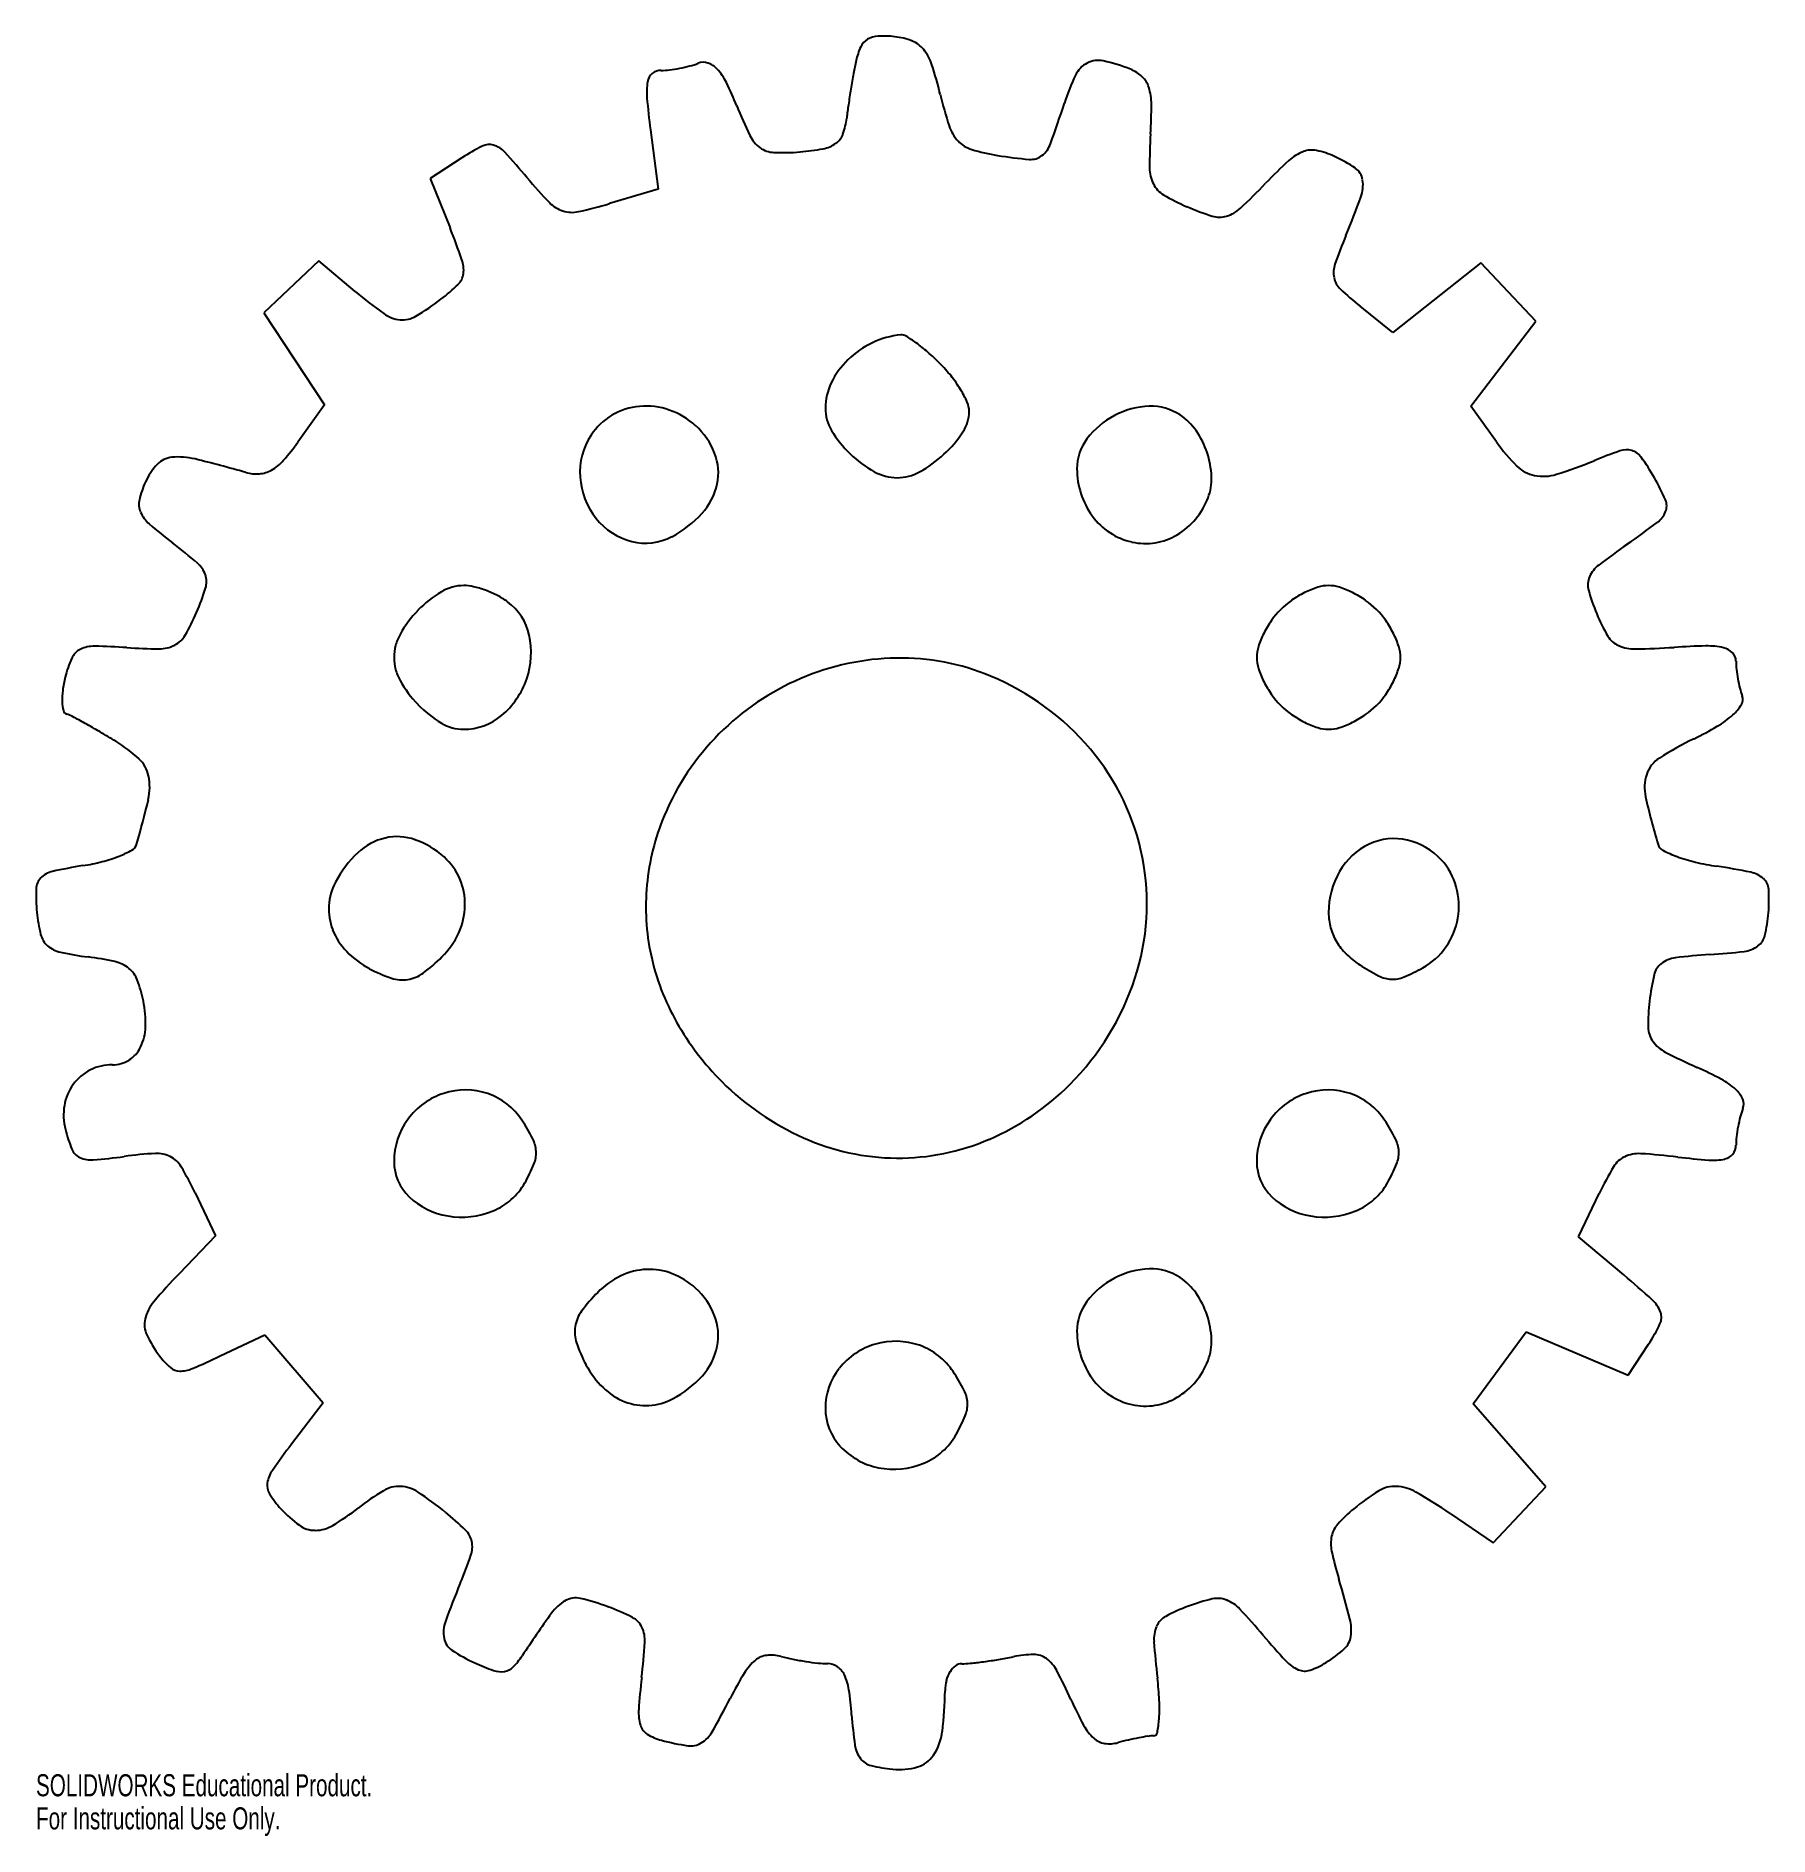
# Model space of a CAD drawing. Header units: millimetres. Extents: x 2434 to 2814, y 3042 to 3436.
import ezdxf

# ---------------------------------------------------------------- set-up
doc = ezdxf.new("R2010")
doc.units = ezdxf.units.MM
doc.styles.add('SLDTEXTSTYLE0', font='TXT', dxfattribs={"width": 0.7})

msp = doc.modelspace()

# ---------------------------------------------------------------- linework, layer by layer
at = {"color": 7, "linetype": 'Continuous', "lineweight": 25}
for p, q in [((2568.96, 3415.49), (2570.68, 3402.49)), ((2527.63, 3409.31), (2520.72, 3404.78)), ((2520.72, 3404.78), (2525.04, 3393.99)), ((2570.68, 3402.49), (2560.01, 3399.29)), ((2496.32, 3386.73), (2484.22, 3375.37)), ((2504.27, 3380.04), (2496.32, 3386.73)), ((2750.92, 3386.32), (2731.66, 3371.06)), ((2762.94, 3373.52), (2750.92, 3386.32)), ((2731.66, 3371.06), (2724.46, 3376.8)), ((2484.22, 3375.37), (2497.56, 3355.22)), ((2748.74, 3354.91), (2762.94, 3373.52)), ((2497.56, 3355.22), (2491.7, 3347)), ((2754.33, 3347.07), (2748.74, 3354.91)), ((2469.16, 3182.52), (2473.68, 3173.06)), ((2772.3, 3172.84), (2776.83, 3182.35)), ((2473.68, 3173.06), (2465.66, 3164.78)), ((2782.22, 3164.51), (2772.3, 3172.84)), ((2749.22, 3136.27), (2760.87, 3152.03)), ((2760.87, 3152.03), (2783.2, 3142.53)), ((2474.68, 3146.77), (2484.43, 3151.42)), ((2484.43, 3151.42), (2497.23, 3136.53)), ((2783.2, 3142.53), (2787.67, 3149.35)), ((2497.23, 3136.53), (2490.31, 3127.45)), ((2765.17, 3118.1), (2749.22, 3136.27)), ((2753.64, 3105.83), (2765.17, 3118.1)), ((2744.17, 3112.26), (2753.64, 3105.83))]:
    msp.add_line(p, q, dxfattribs=at)
for centre, radius, start, end in [((2619.02, 3431.28), 4.73, 92.4455, 121.8448), ((2619.81, 3412.75), 23.27, 83.4228, 92.4454), ((2620.72, 3420.62), 15.35, 68.5256, 83.4228), ((2627.99, 3427.57), 14.3, 154.9926, 167.686), ((2618.6, 3431.95), 3.94, 121.8447, 154.9926), ((2624.16, 3429.37), 5.95, 38.3029, 68.5255), ((2620.3, 3426.33), 10.86, 17.94, 38.3028), ((2571.3, 3425.47), 3.02, 129.9753, 169.8079), ((2571.29, 3425.48), 3, 90, 129.9754), ((2571.29, 3443.81), 15.32, 270, 276.9338), ((2569.21, 3460.95), 32.59, 276.9338, 280.8772), ((2569.1, 3461.5), 33.15, 280.8771, 284.8042), ((2572.96, 3446.9), 18.05, 284.8042, 290.9936), ((2580.55, 3427.11), 3.15, 71.264, 110.9937), ((2580.04, 3425.58), 4.76, 42.1122, 71.264), ((2573.85, 3419.99), 13.1, 26.3521, 42.1122), ((2791.72, 3395.24), 181.21, 169.6413, 170.7382), ((2695.73, 3412.78), 83.64, 167.686, 169.6413), ((2547.68, 3402.81), 87.2, 13.5504, 17.9401), ((2667.27, 3425.02), 5.71, 117.2676, 154.6766), ((2667.04, 3425.47), 5.21, 77.3871, 117.2676), ((2659.25, 3390.68), 40.86, 68.6431, 77.3872), ((2671.2, 3421.22), 8.06, 46.8677, 68.643), ((2581.41, 3423.66), 13.28, 169.8079, 185.156), ((2522.66, 3394.63), 70.22, 21.8074, 26.3522), ((2794.08, 3394.85), 183.6, 170.7381, 171.8322), ((2708.42, 3405.55), 51.23, 154.6766, 162.1325), ((2673.05, 3423.2), 5.35, 17.257, 46.8677), ((2666.14, 3421.05), 12.58, 0.1394, 17.257), ((2735.07, 3437.52), 167.57, 185.1561, 187.5564), ((2679.35, 3457.33), 98.54, 201.8074, 205.9421), ((2707.3, 3407.31), 95.94, 171.8322, 173.6106), ((2722.18, 3444.87), 92.3, 193.5504, 198.0256), ((2410.02, 3501.74), 262.28, 340.0784, 342.1325), ((2576.47, 3420.84), 102.25, 356.4811, 0.1394), ((2597.45, 3419.61), 14.6, 339.6977, 353.6106), ((2642.75, 3419.02), 8.78, 198.0255, 223.1834), ((2533.62, 3408.87), 3.37, 73.1086, 116.7067), ((2533.01, 3406.88), 5.46, 42.4985, 73.1087), ((2597.21, 3417.37), 7.2, 205.9421, 233.9345), ((2605.53, 3418.14), 6.94, 280.5707, 305.6998), ((2607.02, 3416.07), 4.4, 305.6998, 339.6978), ((2641.3, 3417.66), 6.78, 223.1833, 253.2571), ((2651.22, 3414.32), 5.73, 307.9176, 340.0783), ((2792.78, 3407.53), 114.46, 176.481, 180.2143), ((2552.48, 3371.38), 45.34, 116.7067, 123.2339), ((2418.01, 3301.51), 161.43, 39.8564, 42.4985), ((2596.21, 3416), 5.5, 233.9346, 267.7805), ((2597.82, 3457.34), 46.88, 267.7806, 274.7784), ((2597.49, 3461.25), 50.8, 274.7784, 280.5707), ((2652.13, 3453.66), 44.37, 253.2572, 260.7676), ((2660.15, 3503.02), 94.39, 260.7676, 265.04), ((2652.33, 3412.9), 3.92, 265.0399, 307.9176), ((2787.74, 3323.25), 116.33, 132.7029, 136.2162), ((2715.56, 3401.46), 9.89, 111.3307, 132.7029), ((2713.85, 3405.85), 5.19, 78.2447, 111.3306), ((2711.09, 3392.6), 18.72, 65.5046, 78.2446), ((2706.84, 3383.27), 28.98, 55.0599, 65.5045), ((2622.86, 3472.52), 105.42, 219.8564, 223.8298), ((2686.19, 3407.13), 7.87, 180.2143, 206.5985), ((2721.27, 3403.93), 3.77, 8.1911, 55.0598), ((2717.33, 3403.36), 7.76, 340.1473, 8.191), ((2684.28, 3406.18), 5.74, 206.5985, 239.5956), ((2705.25, 3441.91), 47.17, 239.5955, 246.5922), ((2600.64, 3502.57), 142.83, 313.0913, 316.2162), ((2552.6, 3462.83), 182.89, 337.3156, 340.1473), ((2551.87, 3404.37), 7.01, 223.8299, 252.5756), ((2551.77, 3404.07), 6.69, 252.5756, 282.3101), ((2533.53, 3487.67), 92.26, 282.3102, 286.6786), ((2708.63, 3449.72), 55.67, 246.5921, 252.6948), ((2693.67, 3401.72), 5.4, 252.6948, 286.5145), ((2693.07, 3403.77), 7.54, 286.5146, 313.0913), ((2369.43, 3331.73), 167.6, 19.2533, 21.8074), ((2823.36, 3349.66), 110.56, 157.3156, 160.807), ((2521.4, 3384.81), 6.63, 352.7023, 19.2533), ((2724.23, 3384.17), 5.6, 160.8069, 191.3631), ((2497.64, 3411.37), 41.68, 307.5525, 314.4243), ((2524, 3384.47), 4.01, 314.4243, 352.7024), ((2723.3, 3383.98), 4.65, 191.363, 226.3796), ((2765.63, 3428.4), 66.01, 226.3796, 231.4187), ((2571.09, 3459.46), 103.79, 229.9213, 234.2947), ((2489.19, 3422.36), 55.53, 300.7409, 307.5525), ((2514.76, 3381.08), 7.27, 234.2947, 264.7896), ((2514.63, 3379.59), 5.77, 264.7896, 300.741), ((2626.19, 3350.68), 20.04, 115.3557, 134.1537), ((2625.68, 3351.77), 18.85, 95.6679, 115.3557), ((2624, 3368.66), 1.87, 58.43, 95.6679), ((2607.65, 3342.05), 33.1, 53.835, 58.4299), ((2605.35, 3338.9), 37, 48.786, 53.835), ((2624.84, 3352.08), 18.1, 134.1537, 154.0051), ((2593.93, 3325.87), 54.33, 45, 48.786), ((2609.38, 3341.32), 32.48, 38.4595, 45), ((2611.25, 3342.8), 30.1, 31.5348, 38.4596), ((2619.92, 3354.47), 12.63, 154.0051, 180), ((2615.85, 3345.62), 24.7, 24.2716, 31.5347), ((2567.61, 3340.89), 13.96, 120.6098, 146.7662), ((2567.89, 3340.41), 14.51, 95.2095, 120.6098), ((2567.98, 3339.48), 15.45, 70.7109, 95.2095), ((2567.48, 3338.06), 16.95, 47.8552, 70.711), ((2616.76, 3354.47), 9.47, 180.0001, 210.9841), ((2630.61, 3353.78), 8.18, 326.5319, 360), ((2633.94, 3353.78), 4.85, 0.0001, 24.2715), ((2678.81, 3337.1), 17.75, 117.5241, 143.147), ((2678.93, 3336.88), 18.01, 92.1086, 117.5241), ((2678.68, 3343.51), 11.38, 56.2682, 92.1087), ((2677.68, 3342.01), 13.18, 34.8511, 56.2683), ((2568.12, 3338.77), 16, 21.337, 47.8553), ((2630.21, 3362.55), 25.17, 210.9842, 225.9272), ((2614.98, 3364.12), 26.92, 312.7454, 326.5318), ((2672.78, 3338.59), 19.16, 18.6694, 34.8512), ((2453.38, 3374.29), 47.04, 318.4135, 324.5468), ((2568.4, 3340.38), 14.9, 146.7662, 183.8516), ((2673.34, 3341.2), 10.92, 143.147, 180), ((2788.33, 3371.28), 41.75, 215.4533, 224.9983), ((2810.58, 3259.51), 90.43, 108.8267, 112.6764), ((2782.82, 3340.94), 4.4, 74.1835, 108.8266), ((2783, 3341.58), 3.73, 35.0981, 74.1835), ((2471, 3332.55), 13.94, 136.3595, 155.5046), ((2464.54, 3338.71), 5.01, 95.3236, 136.3596), ((2465.5, 3328.37), 15.4, 76.2408, 95.3236), ((2398.23, 3053.65), 298.24, 74.0313, 76.2408), ((2480.5, 3350.22), 10.79, 300.105, 318.4135), ((2572.09, 3340.32), 11.74, 347.8895, 21.337), ((2630.44, 3362.79), 25.49, 225.9273, 240.7948), ((2614.51, 3364.62), 27.6, 299.0642, 312.7455), ((2680.1, 3341.2), 17.68, 179.9999, 215.9793), ((2673.17, 3338.72), 18.74, 2.3136, 18.6694), ((2764.1, 3347.05), 7.47, 224.9983, 259.1063), ((2740.74, 3426.66), 90.72, 287.1543, 292.6765), ((2738.16, 3310.07), 58.54, 29.8525, 35.098), ((2477.59, 3329.55), 21.18, 155.5045, 166.7653), ((2482.63, 3348.58), 8.53, 254.0313, 274.3298), ((2482.8, 3346.26), 6.2, 274.3298, 300.105), ((2569.8, 3340.47), 16.3, 183.8516, 218.5216), ((2570.01, 3340.77), 13.87, 317.6725, 347.8895), ((2623.04, 3349.55), 10.32, 240.7948, 270), ((2623.04, 3349.28), 10.05, 270, 299.0642), ((2680.02, 3339), 11.88, 339.3017, 2.3136), ((2764.56, 3349.48), 9.95, 259.1063, 287.1543), ((2746.83, 3315.05), 48.54, 23.4399, 29.8524), ((2461.1, 3333.43), 4.25, 166.7653, 203.8041), ((2676.19, 3340.45), 15.97, 300.8156, 339.3017), ((2788.32, 3333.04), 3.32, 337.9739, 23.4399), ((2464.07, 3334.73), 7.48, 203.8041, 228.8707), ((2568.47, 3339.41), 14.6, 218.5216, 255.6294), ((2562.34, 3347.76), 24.25, 297.7832, 317.6725), ((2677.63, 3339.41), 14.62, 215.9792, 257.4365), ((2673.85, 3482.28), 191.72, 304.722, 307.1302), ((2786.2, 3333.89), 5.61, 307.1303, 337.9739), ((2524.18, 3403.57), 98.88, 228.8707, 232.6659), ((2567.9, 3337.2), 12.31, 255.6294, 297.7831), ((2677.41, 3338.42), 13.61, 257.4365, 300.8156), ((2394.39, 3233.41), 115.13, 49.159, 52.6659), ((2869.85, 3199.46), 152.37, 124.722, 127.6634), ((2465.76, 3315.97), 6, 19.0776, 49.1591), ((2467.05, 3316.42), 4.63, 342.7841, 19.0777), ((2778.64, 3315.76), 4.28, 156.1436, 195.4504), ((2780.83, 3314.79), 6.68, 127.6635, 156.1435), ((2417.35, 3331.82), 56.67, 336.9803, 342.784), ((2536.1, 3292.67), 25.17, 120.9842, 135.9272), ((2528.03, 3306.12), 9.47, 90.0001, 120.9841), ((2528.03, 3306.22), 9.37, 76.6108, 90.0001), ((2524.97, 3293.37), 22.59, 69.671, 76.6108), ((2524.41, 3291.86), 24.2, 62.8795, 69.671), ((2527.92, 3298.72), 16.49, 53.8251, 62.8795), ((2722.45, 3293.76), 22.69, 116.565, 124.9588), ((2721.38, 3295.9), 20.29, 107.8299, 116.5651), ((2713.73, 3295.9), 20.29, 63.4349, 72.1701), ((2712.65, 3293.76), 22.69, 55.0412, 63.435), ((2818.45, 3326.77), 45.59, 195.4505, 202.3841), ((2429.03, 3326.85), 43.97, 329.752, 336.9803), ((2536.34, 3292.44), 25.49, 135.9273, 150.7948), ((2530.4, 3302.12), 12.28, 12.3834, 53.825), ((2723.64, 3294.94), 22.69, 145.0412, 153.435), ((2711.46, 3294.94), 22.69, 26.565, 34.9588), ((2811.59, 3323.94), 38.17, 202.3841, 210.5787), ((2445.72, 3298.09), 3.9, 115.6823, 155.7794), ((2447.08, 3295.26), 7.04, 89.1994, 115.6824), ((2445.48, 3180.53), 121.78, 85.8829, 89.1994), ((2461.55, 3403.87), 102.14, 265.8828, 269.8627), ((2461.33, 3309.27), 7.53, 269.8626, 296.6339), ((2462.21, 3307.51), 5.57, 296.634, 329.752), ((2525.01, 3300.93), 17.8, 340.9881, 12.3833), ((2721.49, 3296.02), 20.29, 153.4349, 162.1701), ((2713.61, 3296.02), 20.29, 17.8299, 26.5651), ((2783.15, 3307.13), 5.13, 210.5787, 246.5587), ((2784.62, 3310.52), 8.82, 246.5587, 270.9972), ((2781.73, 3476.09), 174.42, 270.9972, 273.7869), ((2803.2, 3151.86), 150.52, 91.1262, 93.7869), ((2800.55, 3286.44), 15.92, 77.2548, 91.1261), ((2803.17, 3298.03), 4.04, 44.5465, 77.2548), ((2465.08, 3289.38), 25.12, 155.7794, 165.9108), ((2623.81, 3244.11), 55.61, 90.9713, 113.1902), ((2623.74, 3248.53), 51.19, 67.3285, 90.9714), ((2804.14, 3298.99), 2.67, 0, 44.5465), ((2822.76, 3298.99), 15.94, 180, 186.4072), ((2465.56, 3289.26), 25.62, 165.9107, 172.4354), ((2536.34, 3307.25), 25.49, 209.2052, 224.0727), ((2524.6, 3301.08), 18.24, 310.0524, 340.9881), ((2624.38, 3242.79), 57.05, 113.1902, 135.0934), ((2621.14, 3242.32), 57.92, 40.2342, 67.3285), ((2721.49, 3303.67), 20.29, 197.8299, 206.5651), ((2723.64, 3304.74), 22.69, 206.565, 214.9588), ((2711.46, 3304.74), 22.69, 325.0412, 333.435), ((2713.61, 3303.67), 20.29, 333.4349, 342.1701), ((2837.28, 3300.62), 30.56, 186.4073, 190.3447), ((2837.07, 3300.58), 30.35, 190.3448, 194.2889), ((2454.77, 3290.69), 14.73, 172.4353, 182.3106), ((2449.29, 3290.47), 9.26, 182.3107, 194.2308), ((2822.13, 3296.77), 14.93, 194.2889, 200.9935), ((2806.16, 3290.64), 2.18, 328.7918, 20.9936), ((2441.39, 3288.47), 1.1, 194.2308, 251.3176), ((2438.25, 3279.19), 8.7, 62.0544, 71.3176), ((2364.24, 3139.67), 166.64, 60.9738, 62.0544), ((2536.1, 3307.02), 25.17, 224.0728, 239.0158), ((2528.03, 3297), 12.91, 270, 310.0525), ((2722.45, 3305.93), 22.69, 235.0412, 243.435), ((2712.65, 3305.93), 22.69, 296.565, 304.9588), ((2791.55, 3303.67), 21.96, 300.5474, 311.6751), ((2799.61, 3294.61), 9.83, 311.675, 328.7918), ((2364.51, 3140.16), 166.08, 59.6819, 60.9738), ((2337.78, 3094.46), 219.02, 58.6322, 59.682), ((2528.03, 3293.56), 9.47, 239.0159, 269.9999), ((2623.58, 3243.59), 55.92, 135.0935, 157.3285), ((2721.38, 3303.78), 20.29, 243.4349, 252.1701), ((2713.73, 3303.78), 20.29, 287.8299, 296.5651), ((2830.41, 3214.58), 74.99, 115.9122, 122.5727), ((2766.55, 3346.03), 71.15, 295.9122, 300.5474), ((2435.07, 3254.04), 32.12, 47.1561, 58.6322), ((2625.45, 3245.96), 52.28, 10.9783, 40.2342), ((2452.19, 3272.5), 6.93, 11.3803, 47.1561), ((2795.82, 3271.32), 9.04, 161.2431, 192.7798), ((2793.7, 3272.04), 6.81, 122.5727, 161.243), ((2446.97, 3271.45), 12.26, 347.1808, 11.3803), ((2308.79, 3302.9), 153.98, 343.3841, 347.1809), ((2942.48, 3304.58), 159.43, 192.7798, 196.6799), ((2620.33, 3244.95), 52.4, 157.3285, 174.4733), ((2454.33, 3259.46), 2.1, 299.0059, 343.384), ((2513.77, 3247.58), 13.02, 103.0246, 133.388), ((2513.48, 3248.86), 11.71, 70.6148, 103.0246), ((2511.13, 3242.2), 18.77, 47.8553, 70.6148), ((2732.63, 3245.69), 14.61, 115.0076, 150.172), ((2731.93, 3247.2), 12.94, 77.125, 115.0076), ((2731.61, 3245.78), 14.4, 42.1447, 77.125), ((2791.75, 3259.42), 2.08, 196.6799, 242.8957), ((2437.2, 3300.36), 46.73, 279.085, 284.3878), ((2441.09, 3285.21), 31.09, 284.3878, 291.585), ((2443.66, 3278.7), 24.09, 291.585, 299.0061), ((2521.76, 3239.13), 24.65, 133.3881, 152.2279), ((2514.34, 3245.74), 13.99, 23.3803, 47.8553), ((2625.13, 3245.9), 52.61, 341.8303, 10.9782), ((2731.44, 3245.63), 14.63, 15.5805, 42.1447), ((2803.72, 3282.82), 28.36, 242.8955, 249.7378), ((2806.29, 3289.77), 35.77, 249.7378, 256.5489), ((2810.81, 3308.64), 55.18, 256.5489, 261.4715), ((2437.88, 3249.02), 3.55, 135.414, 178.3949), ((2439.04, 3247.89), 5.17, 102.6645, 135.4139), ((2461.76, 3146.75), 108.83, 99.0851, 102.6644), ((2511.33, 3244.63), 12.86, 152.2279, 176.4323), ((2514.39, 3245.77), 13.93, 358.8243, 23.3802), ((2735.75, 3243.91), 18.2, 150.172, 180), ((2780.99, 3109.8), 145.89, 78.4974, 81.4715), ((2808.9, 3246.98), 5.89, 48.0282, 78.4975), ((2810.52, 3248.79), 3.47, 3.3205, 48.0283), ((2475.62, 3247.97), 41.3, 178.395, 185.5157), ((2618, 3245.17), 50.05, 174.4733, 192.2164), ((2730.56, 3245.38), 15.54, 350.1962, 15.5804), ((2777.02, 3246.84), 37.03, 355.4455, 3.3205), ((2468.61, 3247.29), 34.26, 185.5157, 193.7716), ((2510.76, 3244.66), 12.29, 176.4323, 201.4713), ((2513.2, 3245.79), 15.12, 335.4007, 358.8243), ((2730.19, 3243.91), 12.64, 180.0001, 195.1684), ((2730.35, 3245.42), 15.75, 325.008, 350.1962), ((2779.37, 3246.65), 34.67, 347.0984, 355.4455), ((2440.01, 3240.28), 4.81, 193.7717, 228.9083), ((2512.61, 3245.39), 14.28, 201.4713, 224.4269), ((2510.42, 3247.07), 18.18, 315, 335.4007), ((2729.56, 3243.74), 11.99, 195.1684, 210.9461), ((2809.35, 3239.79), 3.91, 305.5875, 347.0985), ((2441.01, 3241.43), 6.33, 228.9084, 257.9259), ((2454.75, 3305.66), 72.02, 257.926, 262.8098), ((2517.15, 3249.84), 20.64, 224.4269, 241.8451), ((2619.98, 3245.6), 52.07, 192.2164, 209.5758), ((2730.84, 3244.51), 13.48, 210.9461, 225.7271), ((2735.32, 3249.1), 19.9, 225.7272, 236.7662), ((2730.77, 3245.13), 15.24, 299.1923, 325.008), ((2809.72, 3102.38), 132.63, 93.7179, 97.0241), ((2792.31, 3370.29), 135.85, 273.7179, 276.8869), ((2807.82, 3241.93), 6.55, 276.8868, 305.5875), ((2437.96, 3172.59), 62.11, 77.3031, 82.8098), ((2449.95, 3225.8), 7.56, 51.3412, 77.3031), ((2451, 3227.12), 5.87, 20.537, 51.3412), ((2522.4, 3259.64), 31.76, 241.8451, 251.3249), ((2514.56, 3236.92), 7.76, 279.1848, 306.2814), ((2497.98, 3259.51), 35.77, 306.2813, 315), ((2749.05, 3270.06), 44.95, 236.7662, 242.8182), ((2718.75, 3266.64), 39.88, 292.6073, 299.1922), ((2793.16, 3229.3), 4.39, 127.6241, 166.9505), ((2794.26, 3227.86), 6.2, 97.0241, 127.6241), ((2427.77, 3218.42), 30.69, 11.4838, 20.5369), ((2514.61, 3236.6), 7.44, 251.3249, 279.1848), ((2619.17, 3247.86), 58.88, 315.0425, 341.8303), ((2731.6, 3236.07), 6.75, 242.8183, 267.3662), ((2731.59, 3235.8), 6.48, 267.3661, 292.6073), ((2840, 3218.44), 52.47, 166.9504, 173.3412), ((2433.62, 3219.6), 24.72, 358.3284, 11.4837), ((2832.25, 3219.35), 44.68, 173.3412, 180.703), ((2447.43, 3219.2), 10.89, 334.0613, 358.3284), ((2627.71, 3249.99), 60.97, 209.5757, 225), ((2792.96, 3218.86), 5.38, 180.703, 215.693), ((2794.92, 3220.27), 7.79, 215.693, 242.5839), ((2451.06, 3217.46), 6.88, 270, 301.9564), ((2451.08, 3217.43), 6.84, 301.9563, 334.0613), ((2848.81, 3324.17), 124.83, 242.584, 246.1379), ((2450.84, 3200.2), 10.33, 116.5391, 144.0177), ((2451.06, 3199.77), 10.82, 90, 116.5391), ((2767.43, 3140.2), 76.33, 61.7448, 66.1379), ((2795.85, 3193.09), 16.29, 47.9292, 61.7448), ((2451.35, 3199.83), 10.97, 144.0177, 170.5451), ((2528.59, 3189.22), 15.87, 107.933, 143.7086), ((2528.4, 3189.8), 15.26, 71.2857, 107.933), ((2528.64, 3190.51), 14.51, 33.2338, 71.2858), ((2626.88, 3249.16), 59.79, 225, 245.935), ((2620.66, 3246.37), 56.78, 293.3402, 315.0425), ((2717.61, 3189.22), 15.87, 107.933, 143.7086), ((2717.42, 3189.8), 15.26, 71.2857, 107.933), ((2717.66, 3190.51), 14.51, 33.2338, 71.2858), ((2802.69, 3200.66), 6.09, 23.257, 47.9293), ((2805.73, 3201.96), 2.79, 339.0064, 23.2569), ((2453.22, 3199.52), 12.86, 170.5451, 194.0893), ((2839.2, 3190.97), 32.5, 165.3968, 169.3335), ((2824.21, 3194.87), 17.01, 159.0064, 165.3969), ((2469.48, 3203.6), 29.62, 194.0892, 202.8851), ((2528.34, 3189.4), 15.57, 143.7086, 180), ((2503.18, 3173.83), 44.95, 27.1818, 33.2338), ((2717.37, 3189.4), 15.57, 143.7086, 180), ((2692.21, 3173.83), 44.95, 27.1818, 33.2338), ((2838.96, 3191.01), 32.26, 169.3337, 173.2778), ((2445.4, 3193.43), 3.49, 202.885, 245.3409), ((2465.81, 3101.63), 89.68, 93.4039, 97.8046), ((2460.86, 3184.83), 6.33, 62.8816, 93.4039), ((2537.16, 3191.28), 6.75, 2.6338, 27.1817), ((2537.44, 3191.29), 6.48, 337.3927, 2.6339), ((2623.28, 3241.11), 50.98, 245.935, 269.5275), ((2623.28, 3240.3), 50.16, 269.5275, 293.3402), ((2726.19, 3191.28), 6.75, 2.6338, 27.1817), ((2726.46, 3191.29), 6.48, 337.3927, 2.6339), ((2803.74, 3192.94), 3.07, 320.7798, 0), ((2822.63, 3192.94), 15.81, 173.2777, 180.0001), ((2446.41, 3195.63), 5.91, 245.3408, 274.4953), ((2437.65, 3307.06), 117.68, 274.4953, 277.8047), ((2461.08, 3185.24), 5.86, 30.6189, 62.8816), ((2403.84, 3151.37), 72.38, 25.495, 30.6189), ((2523.47, 3189.4), 10.7, 180.0001, 226.3368), ((2506.6, 3204.13), 39.88, 330.8078, 337.3927), ((2712.5, 3189.4), 10.7, 180.0001, 226.3368), ((2695.62, 3204.13), 39.88, 330.8078, 337.3927), ((2841.58, 3151.48), 71.73, 149.1883, 154.5051), ((2784.79, 3185.34), 5.61, 114.8831, 149.1884), ((2785.48, 3183.85), 7.25, 86.4323, 114.8831), ((2776.77, 3044.08), 147.3, 83.2456, 86.4322), ((2811.97, 3341.34), 152.04, 263.2456, 265.8089), ((2801.8, 3202.52), 12.85, 265.8089, 281.4734), ((2803.75, 3192.93), 3.06, 281.4733, 320.7797), ((2529.23, 3191.49), 13.95, 292.057, 330.8078), ((2718.26, 3191.49), 13.95, 292.057, 330.8078), ((2527.13, 3193.24), 16, 226.3369, 260.6422), ((2716.16, 3193.24), 16, 226.3369, 260.6422), ((2527.54, 3195.67), 18.47, 260.6422, 292.0571), ((2716.56, 3195.67), 18.47, 260.6422, 292.0571), ((2545.86, 3087.05), 111.69, 135.895, 140.1408), ((2570.72, 3147.39), 18.83, 115.9362, 135), ((2568.71, 3151.52), 14.23, 92.4178, 115.9362), ((2568.68, 3152.01), 13.74, 68.4246, 92.4178), ((2567.53, 3149.09), 16.88, 47.8552, 68.4247), ((2678.81, 3148.08), 17.75, 117.5241, 143.147), ((2678.93, 3147.85), 18.01, 92.1086, 117.5241), ((2678.68, 3154.48), 11.38, 56.2682, 92.1087), ((2677.68, 3152.98), 13.18, 34.8511, 56.2683), ((2644.44, 3000.4), 214.28, 47.7419, 49.9849), ((2582.7, 3135.4), 35.77, 135, 143.7187), ((2568.18, 3149.8), 15.92, 21.3212, 47.8553), ((2672.78, 3149.57), 19.16, 18.6694, 34.8512), ((2467.18, 3152.74), 9.2, 140.1409, 166.5667), ((2560.12, 3151.98), 7.76, 143.7186, 170.8152), ((2673.34, 3152.18), 10.92, 143.147, 180), ((2673.17, 3149.7), 18.74, 2.3136, 18.6694), ((2784.15, 3154.16), 6.52, 19.7875, 47.7419), ((2787.11, 3155.23), 3.38, 334.5194, 19.7875), ((2463.38, 3153.65), 5.29, 166.5667, 205.1922), ((2559.8, 3152.03), 7.44, 170.8152, 198.6751), ((2571.96, 3151.28), 11.86, 348.2422, 21.3211), ((2680.1, 3152.18), 17.68, 179.9999, 215.9793), ((2756.3, 3169.91), 37.51, 326.7661, 334.5194), ((2481.78, 3162.3), 25.62, 205.1924, 217.1812), ((2582.84, 3159.82), 31.76, 198.6751, 208.1549), ((2570.03, 3151.68), 13.83, 318.1092, 348.2422), ((2622.6, 3134.32), 15.65, 105.9984, 141.5219), ((2622.67, 3134.04), 15.94, 70.8661, 105.9984), ((2623.13, 3135.36), 14.54, 33.2338, 70.8661), ((2680.02, 3149.98), 11.88, 339.3017, 2.3136), ((2476, 3157.91), 18.36, 217.1812, 228.2428), ((2465.81, 3146.5), 3.06, 228.2428, 269.8117), ((2465.82, 3150.33), 6.89, 269.8116, 293.1783), ((2402.9, 3297.3), 166.77, 293.1782, 295.495), ((2573.03, 3154.57), 20.64, 208.1549, 225.5731), ((2621.35, 3135.3), 14.07, 141.5219, 180), ((2676.19, 3151.42), 15.97, 300.8156, 339.3017), ((2568.58, 3150.03), 14.28, 225.5731, 248.5287), ((2562.92, 3158.06), 23.38, 297.7721, 318.1092), ((2597.69, 3118.7), 44.95, 27.1818, 33.2338), ((2677.63, 3150.38), 14.62, 215.9792, 257.4365), ((2567.86, 3148.18), 12.29, 248.5287, 273.5677), ((2567.82, 3148.75), 12.86, 273.5677, 297.7721), ((2631.68, 3136.15), 6.75, 2.6338, 27.1817), ((2631.95, 3136.16), 6.48, 337.3927, 2.6339), ((2677.41, 3149.39), 13.61, 257.4365, 300.8156), ((2619.54, 3135.3), 12.25, 180, 222.8639), ((2601.11, 3149), 39.88, 330.8078, 337.3927), ((2623.32, 3136.59), 14.44, 292.4332, 330.8077), ((2615.5, 3031.96), 157.45, 142.6658, 145.2578), ((2622, 3137.58), 15.61, 222.864, 258.6412), ((2491.68, 3117.83), 6.77, 145.2578, 170.6842), ((2622.3, 3139.07), 17.12, 258.6412, 292.4331), ((2488.34, 3118.38), 3.38, 170.6841, 212.3967), ((2506, 3129.59), 24.31, 212.3968, 222.1447), ((2536.86, 3072.59), 51.87, 120.6044, 128.0329), ((2513.89, 3111.41), 6.77, 87.2775, 120.6044), ((2513.85, 3110.55), 7.63, 56.6084, 87.2776), ((2478.59, 3057.05), 71.7, 50.6981, 56.6084), ((2753.02, 3077.3), 46.81, 121.5343, 129.7845), ((2732.09, 3111.41), 6.79, 87.255, 121.5343), ((2731.96, 3108.71), 9.49, 60.1078, 87.255), ((2678.15, 3015.1), 117.47, 55.8032, 60.1079), ((2507.26, 3130.73), 26, 222.1447, 234.1299), ((2471.99, 3155.52), 53.42, 300.8058, 308.033), ((2479.68, 3058.38), 69.99, 45.8401, 50.6981), ((2745.82, 3085.95), 35.56, 129.7846, 137.5992), ((2495.43, 3114.37), 5.81, 234.1298, 270.555), ((2495.41, 3116.23), 7.68, 270.555, 300.8058), ((2525.03, 3105.08), 4.89, 11.8996, 45.8401), ((2723.76, 3106.1), 5.68, 137.5992, 167.9041), ((2524.35, 3104.94), 5.58, 341.069, 11.8995), ((2725.74, 3105.67), 7.7, 167.9041, 192.4459), ((2434.2, 3135.86), 100.89, 337.3235, 341.069), ((2800.86, 3122.25), 84.64, 192.4459, 196.6786), ((2684.78, 3031.16), 170.69, 157.3235, 160.3394), ((2507.68, 3034.41), 221.42, 14.3124, 16.6786), ((2555.06, 3084.82), 9.57, 119.7666, 144.563), ((2552.58, 3089.15), 4.6, 77.1966, 119.7666), ((2543.29, 3048.23), 46.55, 69.4156, 77.1966), ((2701.12, 3054.22), 40.33, 102.9905, 110.6794), ((2693.24, 3088.37), 5.28, 68.6107, 102.9906), ((2692.2, 3085.72), 8.13, 43.2821, 68.6107), ((2530.83, 3086.16), 7.21, 160.3393, 190.302), ((2833.65, 2886.57), 351.51, 144.5631, 146.4066), ((2541.02, 3042.21), 52.99, 63.0925, 69.4156), ((2562.9, 3085.32), 4.64, 25.4245, 63.0926), ((2683.96, 3085.75), 4.46, 117.9327, 156.5429), ((2702.21, 3051.31), 43.44, 110.6794, 117.9327), ((2599.89, 2998.78), 134.93, 40.0152, 43.282), ((2712.79, 3086.74), 9.74, 351.4589, 14.3124), ((2527.62, 3085.58), 3.94, 190.302, 236.5143), ((2561.09, 3084.46), 6.65, 356.423, 25.4245), ((2686.46, 3084.66), 7.18, 156.5429, 183.8882), ((2818.18, 3182.05), 150.09, 220.0151, 222.8635), ((2717.9, 3085.98), 4.58, 312.3989, 351.4589), ((2545.63, 3112.81), 36.59, 236.5142, 245.5046), ((2527.43, 3089.97), 16.11, 315.0224, 326.4066), ((2426.06, 3092.9), 141.94, 353.284, 356.423), ((2594.99, 3076.4), 4.79, 96.3853, 129.4479), ((2595.41, 3072.65), 8.56, 74.9865, 96.3853), ((2608.26, 3120.56), 41.04, 254.9867, 258.5951), ((2628.33, 3181.54), 102.68, 279.4865, 281.3099), ((2653.23, 3057), 24.33, 90.5991, 101.3099), ((2653.03, 3076.8), 4.53, 53.4143, 90.599), ((2839.44, 3095.06), 160.52, 183.8882, 186.7544), ((2702.54, 3102.8), 27.36, 301.9853, 312.3988), ((2550.3, 3123.06), 47.86, 245.5045, 250.7917), ((2536.21, 3082.61), 5.03, 250.7917, 278.4743), ((2536.46, 3080.94), 3.34, 278.4743, 315.0224), ((2666.02, 3031.08), 89.37, 148.8462, 152.9711), ((2598.89, 3071.67), 10.92, 129.4478, 148.8462), ((2612.57, 3141.92), 62.83, 258.5951, 261.2176), ((2611.99, 3138.16), 59.03, 261.2175, 263.8716), ((2607.96, 3100.71), 21.36, 263.8717, 269.5378), ((2607.76, 3075.52), 3.83, 55.4591, 89.5377), ((2607.4, 3074.99), 4.47, 25.1304, 55.4591), ((2600.68, 3071.84), 11.89, 8.5454, 25.1303), ((2640.3, 3074.06), 6.71, 148.318, 166.1083), ((2638.49, 3075.17), 4.58, 126.3973, 148.318), ((2637.15, 3076.99), 2.33, 89.9999, 126.3972), ((2637.15, 3097.34), 18.02, 269.9999, 276.0295), ((2628.79, 3176.52), 97.65, 276.0295, 277.7548), ((2627.12, 3188.75), 109.99, 277.7548, 279.4865), ((2651.05, 3074.13), 7.85, 28.0006, 53.4143), ((2562.26, 3026.92), 108.41, 24.2724, 28.0006), ((2714.12, 3085.47), 8.12, 222.8634, 246.6802), ((2712.33, 3081.31), 3.59, 246.6802, 288.7222), ((2708.02, 3094.02), 17.01, 288.7223, 301.9852), ((2709.53, 3059.52), 143.48, 173.2841, 176.1361), ((2541.88, 3063.01), 71.35, 4.1383, 8.5454), ((2559.41, 3073.86), 74.1, 352.7234, 359.6523), ((2643.16, 3073.35), 9.65, 166.1083, 179.6523), ((2609.95, 3067.88), 70.58, 2.8096, 6.7544), ((2575.48, 3068.57), 9.13, 176.1362, 197.425), ((2437.6, 3147.61), 167.06, 330.1223, 332.9711), ((2740.49, 3107.29), 87.1, 204.2724, 208.4108), ((2645.06, 3069.6), 35.43, 356.203, 2.8096), ((2570.16, 3066.9), 3.56, 197.425, 237.8485), ((2710.34, 3075.2), 97.55, 184.1382, 188.0732), ((2673.43, 3071.02), 10.86, 208.4107, 227.5856), ((2654.26, 3068.99), 26.2, 349.52, 356.2029), ((2574.26, 3073.42), 11.26, 237.8486, 254.9885), ((2584.62, 3112.06), 51.25, 254.9885, 261.5894), ((2577.77, 3065.74), 4.43, 261.5895, 301.2475), ((2576.52, 3067.81), 6.85, 301.2475, 330.1223), ((2620.04, 3062.39), 6.35, 188.0731, 216.9635), ((2620.87, 3066.01), 12.13, 326.3225, 352.7234), ((2669.15, 3066.33), 4.51, 227.5857, 261.335), ((2669.56, 3069.02), 7.23, 261.335, 285.0328), ((2688.04, 3000.19), 64.04, 102.959, 105.0329), ((2688.09, 2999.98), 64.25, 100.8905, 102.9591), ((2686.7, 3007.2), 56.9, 98.8501, 100.8905), ((2679.33, 3054.52), 9, 90.8797, 98.85), ((2679.18, 3064.38), 0.858, 270.8798, 349.5201), ((2618.31, 3061.08), 4.18, 216.9635, 255.778), ((2625.14, 3088.03), 31.98, 255.7779, 264.4408), ((2625.69, 3062.8), 6.35, 286.1783, 326.3225), ((2623.44, 3070.56), 14.43, 264.4408, 286.1782)]:
    msp.add_arc(centre, radius, start, end, dxfattribs=at)
for points, knots in [([(2719.94, 3315.22), (2719.17, 3315.47), (2718.36, 3315.59), (2716.74, 3315.59), (2715.93, 3315.47), (2715.16, 3315.22)], [0, 0, 0, 0, 0.5, 0.5, 1, 1, 1, 1]), ([(2514.09, 3304.88), (2513.66, 3304.11), (2513.33, 3303.29), (2512.89, 3301.6), (2512.77, 3300.72), (2512.77, 3298.97), (2512.89, 3298.09), (2513.33, 3296.39), (2513.66, 3295.57), (2514.09, 3294.81)], [0, 0, 0, 0, 0.25, 0.25, 0.5, 0.5, 0.75, 0.75, 1, 1, 1, 1]), ([(2702.17, 3302.23), (2701.93, 3301.46), (2701.8, 3300.65), (2701.8, 3299.03), (2701.93, 3298.22), (2702.17, 3297.45)], [0, 0, 0, 0, 0.5, 0.5, 1, 1, 1, 1]), ([(2732.93, 3297.45), (2733.18, 3298.22), (2733.3, 3299.03), (2733.3, 3300.65), (2733.18, 3301.46), (2732.93, 3302.23)], [0, 0, 0, 0, 0.5, 0.5, 1, 1, 1, 1]), ([(2715.16, 3284.47), (2715.93, 3284.22), (2716.74, 3284.09), (2718.36, 3284.09), (2719.17, 3284.22), (2719.94, 3284.47)], [0, 0, 0, 0, 0.5, 0.5, 1, 1, 1, 1])]:
    msp.add_open_spline(points, degree=3, knots=knots, dxfattribs=at)
for points in [[(2709.45, 3312.35), (2707.74, 3311.16), (2706.24, 3309.66), (2705.04, 3307.95)], [(2730.06, 3307.95), (2728.87, 3309.66), (2727.37, 3311.16), (2725.66, 3312.35)], [(2705.04, 3291.74), (2706.24, 3290.03), (2707.74, 3288.53), (2709.45, 3287.33)], [(2725.66, 3287.33), (2727.37, 3288.53), (2728.87, 3290.03), (2730.06, 3291.74)]]:
    msp.add_open_spline(points, degree=3, dxfattribs=at)

# ---------------------------------------------------------------- texts
at = {"color": 7, "linetype": 'Continuous', "char_height": 4.8336, "attachment_point": 1, "style": 'SLDTEXTSTYLE0'}
for s, insert in [('SOLIDWORKS Educational Product.', (2434.32, 3055.11)), ('For Instructional Use Only.', (2434.32, 3047.86))]:
    msp.add_mtext(s, dxfattribs=dict(at, insert=insert))

doc.saveas('drawing.dxf')
